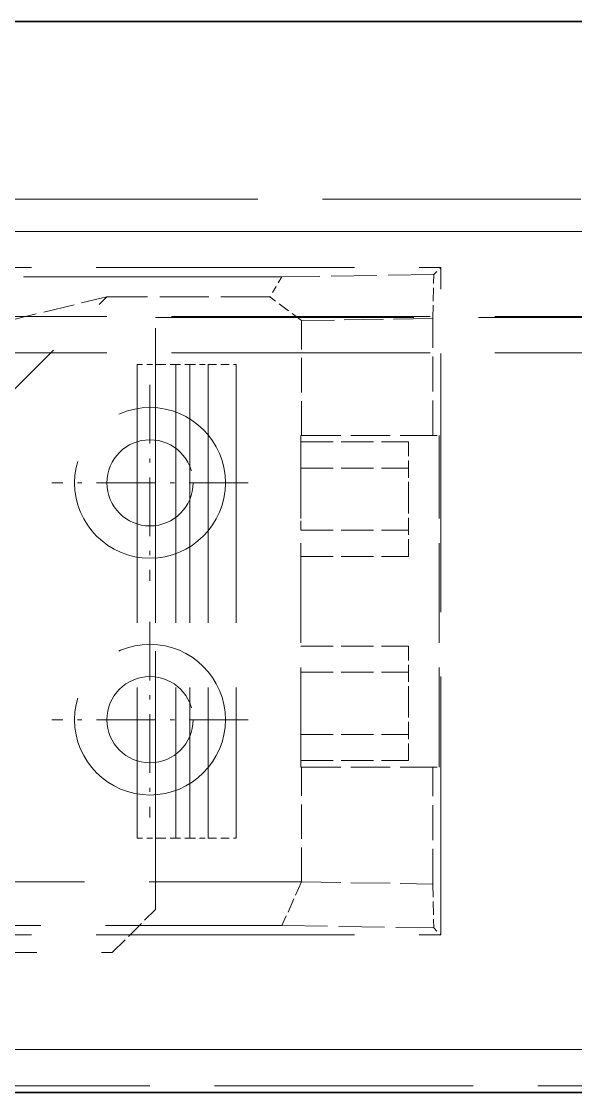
# Model space of a CAD drawing. Extents: x 23 to 587, y 4 to 413.
# Drawn here: x 232.93 to 245.79, y 301.48 to 326.36 of the extents above; entities that cross this region are included whole.
import ezdxf

# ---------------------------------------------------------------- set-up
doc = ezdxf.new("R2010")
doc.units = 0
doc.linetypes.add('DASHDOT', pattern=[18.5, 12, -3, 0.5, -3])
doc.linetypes.add('DASHED', pattern=[15, 12, -3])
doc.layers.get('0').update_dxf_attribs({"lineweight": 13})

# ---------------------------------------------------------------- blocks, each defined once
blk = doc.blocks.new('BLOCK383')
at = {"color": 7, "linetype": 'DASHDOT', "lineweight": 13, "ltscale": 0.2275}
for p, q in [((261.39, -82.931), (261.39, -92.031)), ((265.94, -87.481), (256.84, -87.481))]:
    blk.add_line(p, q, dxfattribs=at)
blk = doc.blocks.new('BLOCK384')
at = {"color": 7, "linetype": 'DASHDOT', "lineweight": 13, "ltscale": 0.2275}
for p, q in [((261.39, -93.931), (261.39, -103.031)), ((265.94, -98.481), (256.84, -98.481))]:
    blk.add_line(p, q, dxfattribs=at)
blk = doc.blocks.new('BLOCK398')
at = {"color": 7, "lineweight": 35}
for p, q in [((-67.61, -66.05), (556.39, -66.05)), ((-65.61, -115.8), (554.39, -115.8))]:
    blk.add_line(p, q, dxfattribs=at)
at = {"color": 7, "linetype": 'DASHED', "lineweight": 13}
for p, q in [((119.39, -74.3), (369.39, -74.3)), ((14.39, -75.8), (474.39, -75.8)), ((130.79, -75.8), (357.99, -75.8)), ((213.89, -77.481), (274.89, -77.481)), ((274.89, -108.481), (274.89, -77.481)), ((267.514, -77.918), (214.328, -77.918)), ((237.815, -100.406), (259.385, -78.835)), ((-67.61, -79.759), (556.39, -79.759)), ((-67.61, -79.759), (556.39, -79.759)), ((261.64, -79.8), (284.39, -79.8)), ((261.64, -107.3), (261.64, -79.8)), ((-67.61, -81.441), (556.39, -81.441)), ((260.79, -81.981), (260.79, -103.981)), ((261.64, -81.981), (261.64, -103.981)), ((262.59, -81.981), (262.59, -103.981)), ((263.24, -81.981), (263.24, -103.981)), ((264.09, -81.981), (264.09, -103.981)), ((264.09, -81.981), (264.09, -103.981)), ((265.39, -81.981), (265.39, -103.981)), ((216.355, -106.016), (268.425, -106.016)), ((214.328, -108.043), (267.514, -108.043)), ((213.89, -108.481), (274.89, -108.481)), ((229.14, -109.3), (259.64, -109.3)), ((-65.61, -113.8), (554.39, -113.8)), ((-65.61, -115.482), (554.39, -115.482))]:
    blk.add_line(p, q, dxfattribs=at)
at = {"color": 7, "linetype": 'DASHED', "lineweight": 13, "ltscale": 0.011494}
for p, q in [((274.565, -77.806), (274.89, -77.481)), ((274.565, -108.156), (274.89, -108.481))]:
    blk.add_line(p, q, dxfattribs=at)
at = {"color": 7, "linetype": 'DASHED', "lineweight": 13, "ltscale": 0.026895}
blk.add_line((267.514, -77.918), (266.951, -78.835), dxfattribs=at)
at = {"color": 7, "linetype": 'DASHED', "lineweight": 13, "ltscale": 0.176289}
blk.add_line((274.565, -77.806), (267.514, -77.918), dxfattribs=at)
at = {"color": 7, "linetype": 'DASHED', "lineweight": 13, "ltscale": 0.051088}
for p, q in [((274.522, -79.849), (274.565, -77.806)), ((274.522, -106.113), (274.565, -108.156))]:
    blk.add_line(p, q, dxfattribs=at)
at = {"color": 7, "linetype": 'DASHED', "lineweight": 13, "ltscale": 0.120492}
blk.add_line((254.704, -79.981), (259.385, -78.835), dxfattribs=at)
at = {"color": 7, "linetype": 'DASHED', "lineweight": 13, "ltscale": 0.189146}
blk.add_line((266.951, -78.835), (259.385, -78.835), dxfattribs=at)
at = {"color": 7, "linetype": 'DASHED', "lineweight": 13, "ltscale": 0.046144}
blk.add_line((268.425, -79.946), (266.951, -78.835), dxfattribs=at)
at = {"color": 7, "linetype": 'DASHED', "lineweight": 13, "ltscale": 0.15245}
for p, q in [((274.522, -79.849), (268.425, -79.946)), ((268.425, -106.016), (274.522, -106.113))]:
    blk.add_line(p, q, dxfattribs=at)
at = {"color": 7, "linetype": 'DASHED', "lineweight": 13, "ltscale": 0.133365}
for p, q in [((268.425, -85.281), (268.425, -79.946)), ((268.425, -106.016), (268.425, -100.681))]:
    blk.add_line(p, q, dxfattribs=at)
at = {"color": 7, "linetype": 'DASHED', "lineweight": 13, "ltscale": 0.135796}
for p, q in [((274.522, -85.281), (274.522, -79.849)), ((274.522, -106.113), (274.522, -100.681))]:
    blk.add_line(p, q, dxfattribs=at)
at = {"color": 7, "linetype": 'DASHED', "lineweight": 13, "ltscale": 0.02125}
for p, q in [((260.79, -81.981), (261.64, -81.981)), ((263.24, -81.981), (264.09, -81.981)), ((260.79, -103.981), (261.64, -103.981)), ((263.24, -103.981), (264.09, -103.981))]:
    blk.add_line(p, q, dxfattribs=at)
at = {"color": 7, "linetype": 'DASHED', "lineweight": 13, "ltscale": 0.04}
for p, q in [((261.64, -81.981), (263.24, -81.981)), ((261.64, -103.981), (263.24, -103.981))]:
    blk.add_line(p, q, dxfattribs=at)
at = {"color": 7, "linetype": 'DASHED', "lineweight": 13, "ltscale": 0.0325}
for p, q in [((264.09, -81.981), (265.39, -81.981)), ((264.09, -103.981), (265.39, -103.981))]:
    blk.add_line(p, q, dxfattribs=at)
at = {"color": 7, "linetype": 'DASHED', "lineweight": 13, "ltscale": 0.385}
for p, q in [((268.39, -100.681), (268.39, -85.281)), ((274.814, -100.681), (274.814, -85.281))]:
    blk.add_line(p, q, dxfattribs=at)
at = {"color": 7, "linetype": 'DASHED', "lineweight": 13, "ltscale": 0.000868056}
for p, q in [((268.425, -85.281), (268.39, -85.281)), ((268.39, -100.681), (268.425, -100.681))]:
    blk.add_line(p, q, dxfattribs=at)
at = {"color": 7, "linetype": 'DASHED', "lineweight": 13, "ltscale": 0.15243}
for p, q in [((268.425, -85.281), (274.522, -85.281)), ((268.425, -100.681), (274.522, -100.681))]:
    blk.add_line(p, q, dxfattribs=at)
at = {"color": 7, "linetype": 'DASHED', "lineweight": 13, "ltscale": 0.007292}
for p, q in [((274.522, -85.281), (274.814, -85.281)), ((274.522, -100.681), (274.814, -100.681))]:
    blk.add_line(p, q, dxfattribs=at)
at = {"color": 7, "linetype": 'DASHED', "lineweight": 13, "ltscale": 0.125}
for p, q in [((268.39, -85.579), (273.39, -85.579)), ((268.39, -86.796), (273.39, -86.796)), ((268.39, -89.682), (273.39, -89.682)), ((268.39, -90.9), (273.39, -90.9)), ((268.39, -95.062), (273.39, -95.062)), ((268.39, -96.28), (273.39, -96.28)), ((268.39, -99.166), (273.39, -99.166)), ((268.39, -100.383), (273.39, -100.383))]:
    blk.add_line(p, q, dxfattribs=at)
at = {"color": 7, "linetype": 'DASHED', "lineweight": 13, "ltscale": 0.066514}
for p, q in [((273.39, -88.239), (273.39, -85.579)), ((273.39, -90.9), (273.39, -88.239)), ((273.39, -97.723), (273.39, -95.062)), ((273.39, -100.383), (273.39, -97.723))]:
    blk.add_line(p, q, dxfattribs=at)
at = {"color": 7, "linetype": 'DASHED', "lineweight": 13, "ltscale": 0.036069}
for p, q in [((268.39, -88.239), (268.39, -86.796)), ((268.39, -89.682), (268.39, -88.239)), ((268.39, -97.723), (268.39, -96.28)), ((268.39, -99.166), (268.39, -97.723))]:
    blk.add_line(p, q, dxfattribs=at)
at = {"color": 7, "linetype": 'DASHED', "lineweight": 13, "ltscale": 0.05557}
blk.add_line((268.425, -106.016), (267.514, -108.043), dxfattribs=at)
at = {"color": 7, "linetype": 'DASHED', "lineweight": 13, "ltscale": 0.070711}
blk.add_line((259.64, -109.3), (261.64, -107.3), dxfattribs=at)
at = {"color": 7, "linetype": 'DASHED', "lineweight": 13, "ltscale": 0.176283}
blk.add_line((267.514, -108.043), (274.565, -108.156), dxfattribs=at)
at = {"color": 7, "lineweight": 13}
blk.add_line((-65.61, -113.8), (554.39, -113.8), dxfattribs=at)
at = {"color": 7, "linetype": 'DASHED', "lineweight": 13}
for centre, radius in [((261.39, -87.481), 3.5), ((261.39, -87.481), 2), ((261.39, -98.481), 3.5), ((261.39, -98.481), 2)]:
    blk.add_circle(centre, radius, dxfattribs=at)

msp = doc.modelspace()

# ---------------------------------------------------------------- block references
at = {"lineweight": 0, "xscale": 0.5, "yscale": 0.5, "zscale": 0.5}
for name in ['BLOCK398', 'BLOCK383', 'BLOCK384']:
    msp.add_blockref(name, (105.216, 359.385), dxfattribs=at)

doc.saveas('drawing.dxf')
